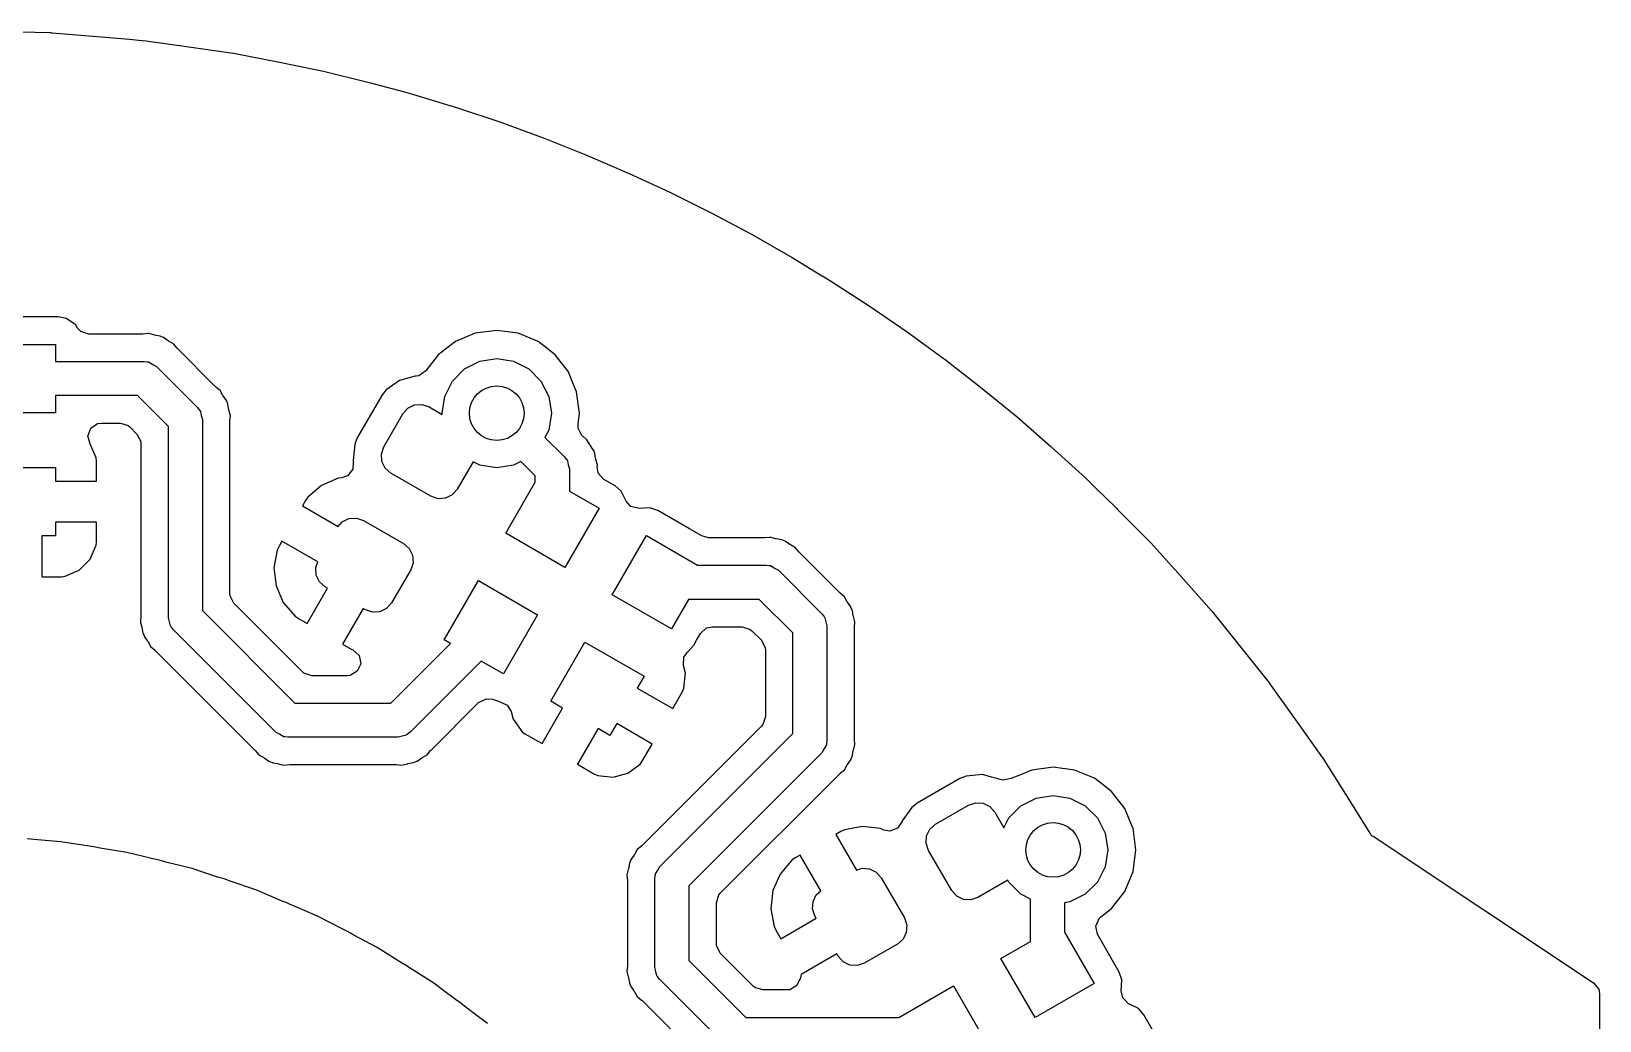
# Model space of a CAD drawing. Extents: x 2.677 to 3.622, y -2.835 to -1.89.
# Drawn here: x 3.1702 to 3.622, y -2.1751 to -1.8901 of the extents above; entities that cross this region are included whole.
import ezdxf

# ---------------------------------------------------------------- set-up
doc = ezdxf.new("R2010")
doc.units = 0
doc.header["$MEASUREMENT"] = 0
doc.layers.add('BLACK', color=7, linetype='CONTINUOUS')

msp = doc.modelspace()

# ---------------------------------------------------------------- linework, layer by layer
at = {"layer": 'BLACK', "linetype": 'CONTINUOUS'}
for p, q in [((3.16258, -1.89014), (3.17568, -1.89051)), ((3.17568, -1.89051), (3.17578, -1.89052)), ((3.17578, -1.89052), (3.17619, -1.89055)), ((3.17619, -1.89055), (3.18919, -1.89162)), ((3.18919, -1.89162), (3.19835, -1.89241)), ((3.19835, -1.89241), (3.20207, -1.89274)), ((3.20207, -1.89274), (3.20217, -1.89275)), ((3.20217, -1.89275), (3.20323, -1.89289)), ((3.20323, -1.89289), (3.21554, -1.89458)), ((3.21554, -1.89458), (3.2283, -1.89643)), ((3.2283, -1.89643), (3.22838, -1.89645)), ((3.22838, -1.89645), (3.24165, -1.89901)), ((3.24165, -1.89901), (3.25432, -1.9016)), ((3.25432, -1.9016), (3.26747, -1.90489)), ((3.26747, -1.90489), (3.27726, -1.90749)), ((3.27726, -1.90749), (3.27996, -1.9082)), ((3.27996, -1.9082), (3.29292, -1.91221)), ((3.29292, -1.91221), (3.30519, -1.91624)), ((3.30519, -1.91624), (3.31792, -1.92095)), ((3.31792, -1.92095), (3.32993, -1.92567)), ((3.32993, -1.92567), (3.34239, -1.93107)), ((3.34239, -1.93107), (3.35411, -1.93647)), ((3.35411, -1.93647), (3.36625, -1.94254)), ((3.36625, -1.94254), (3.37764, -1.94861)), ((3.37764, -1.94861), (3.38943, -1.95533)), ((3.38943, -1.95533), (3.39612, -1.95941)), ((3.39612, -1.95941), (3.40046, -1.96205)), ((3.40046, -1.96205), (3.41186, -1.9694)), ((3.41186, -1.9694), (3.42248, -1.97674)), ((3.17794, -1.97242), (3.1567, -1.97242)), ((3.18025, -1.97288), (3.17794, -1.97242)), ((3.17794, -1.97242), (3.17794, -1.97242)), ((3.18267, -1.9745), (3.18025, -1.97288)), ((3.18025, -1.97288), (3.18025, -1.97288)), ((3.18025, -1.97288), (3.18025, -1.97288)), ((3.18025, -1.97288), (3.18025, -1.97288)), ((3.18286, -1.97462), (3.18267, -1.9745)), ((3.18352, -1.97561), (3.18286, -1.97462)), ((3.18286, -1.97462), (3.18286, -1.97462)), ((3.18447, -1.9766), (3.18352, -1.97561)), ((3.18676, -1.97734), (3.18447, -1.9766)), ((3.20211, -1.97734), (3.18676, -1.97734)), ((3.20228, -1.97734), (3.20211, -1.97734)), ((3.20372, -1.97721), (3.20228, -1.97734)), ((3.20389, -1.97719), (3.20372, -1.97721)), ((3.20404, -1.97723), (3.20389, -1.97719)), ((3.20389, -1.97719), (3.20389, -1.97719)), ((3.20545, -1.97761), (3.20404, -1.97723)), ((3.20562, -1.97765), (3.20545, -1.97761)), ((3.20721, -1.97793), (3.20562, -1.97765)), ((3.20726, -1.97796), (3.20721, -1.97793)), ((3.2082, -1.97835), (3.20726, -1.97796)), ((3.20826, -1.97836), (3.2082, -1.97835)), ((3.20958, -1.97929), (3.20826, -1.97836)), ((3.20826, -1.97836), (3.20826, -1.97836)), ((3.29809, -1.97712), (3.29234, -1.9795)), ((3.30426, -1.97631), (3.29809, -1.97712)), ((3.29809, -1.97712), (3.29809, -1.97712)), ((3.31043, -1.97712), (3.30426, -1.97631)), ((3.30426, -1.97631), (3.30426, -1.97631)), ((3.31618, -1.9795), (3.31043, -1.97712)), ((3.31043, -1.97712), (3.31043, -1.97712)), ((3.42248, -1.97674), (3.43285, -1.98426)), ((3.15748, -1.98031), (3.17717, -1.98031)), ((3.17717, -1.98031), (3.17717, -1.98524)), ((3.20972, -1.97938), (3.20958, -1.97929)), ((3.21023, -1.97967), (3.20972, -1.97938)), ((3.21112, -1.98019), (3.21023, -1.97967)), ((3.21216, -1.98143), (3.21112, -1.98019)), ((3.21227, -1.98155), (3.21216, -1.98143)), ((3.22317, -1.99245), (3.21227, -1.98155)), ((3.2874, -1.98329), (3.2838, -1.98798)), ((3.29234, -1.9795), (3.2874, -1.98329)), ((3.2874, -1.98329), (3.2874, -1.98329)), ((3.29234, -1.9795), (3.29234, -1.9795)), ((3.31832, -1.98114), (3.31618, -1.9795)), ((3.31618, -1.9795), (3.31618, -1.9795)), ((3.31618, -1.9795), (3.31618, -1.9795)), ((3.32112, -1.98329), (3.31832, -1.98114)), ((3.32491, -1.98823), (3.32112, -1.98329)), ((3.32112, -1.98329), (3.32112, -1.98329)), ((3.32112, -1.98329), (3.32112, -1.98329)), ((3.32112, -1.98329), (3.32112, -1.98329)), ((3.32112, -1.98329), (3.32112, -1.98329)), ((3.17717, -1.98524), (3.20276, -1.98524)), ((3.20276, -1.98524), (3.20363, -1.98536)), ((3.20363, -1.98536), (3.2038, -1.98535)), ((3.2038, -1.98535), (3.2039, -1.9854)), ((3.2039, -1.9854), (3.20414, -1.98544)), ((3.20414, -1.98544), (3.20517, -1.98609)), ((3.20517, -1.98609), (3.20624, -1.98668)), ((3.20624, -1.98668), (3.21805, -1.99849)), ((3.2838, -1.98798), (3.28181, -1.98935)), ((3.29152, -1.9909), (3.295, -1.98741)), ((3.295, -1.98741), (3.29939, -1.98517)), ((3.29939, -1.98517), (3.30426, -1.9844)), ((3.30426, -1.9844), (3.30913, -1.98517)), ((3.30913, -1.98517), (3.31352, -1.98741)), ((3.31352, -1.98741), (3.317, -1.9909)), ((3.43285, -1.98426), (3.43347, -1.98471)), ((3.43347, -1.98471), (3.44365, -1.99265)), ((3.2233, -1.99257), (3.22317, -1.99245)), ((3.2237, -1.99291), (3.2233, -1.99257)), ((3.27625, -1.99074), (3.27237, -1.99345)), ((3.28081, -1.98951), (3.27625, -1.99074)), ((3.27625, -1.99074), (3.27625, -1.99074)), ((3.28105, -1.98949), (3.28081, -1.98951)), ((3.28181, -1.98935), (3.28105, -1.98949)), ((3.28928, -1.99529), (3.29152, -1.9909)), ((3.317, -1.9909), (3.31924, -1.99529)), ((3.32595, -1.99074), (3.32491, -1.98823)), ((3.32491, -1.98823), (3.32491, -1.98823)), ((3.32729, -1.99398), (3.32595, -1.99074)), ((3.20072, -1.99508), (3.17717, -1.99508)), ((3.17717, -1.99508), (3.17717, -2)), ((3.20965, -2.00401), (3.20072, -1.99508)), ((3.22454, -1.9936), (3.2237, -1.99291)), ((3.22534, -1.995), (3.22454, -1.9936)), ((3.22543, -1.99515), (3.22534, -1.995)), ((3.22636, -1.99647), (3.22543, -1.99515)), ((3.22638, -1.99653), (3.22636, -1.99647)), ((3.22636, -1.99647), (3.22636, -1.99647)), ((3.22636, -1.99647), (3.22636, -1.99647)), ((3.22677, -1.99747), (3.22638, -1.99653)), ((3.27117, -1.99501), (3.26409, -2.00728)), ((3.27197, -1.99398), (3.27117, -1.99501)), ((3.27117, -1.99501), (3.27117, -1.99501)), ((3.27117, -1.99501), (3.27117, -1.99501)), ((3.27237, -1.99345), (3.27197, -1.99398)), ((3.27237, -1.99345), (3.27237, -1.99345)), ((3.28851, -2.00015), (3.28928, -1.99529)), ((3.31924, -1.99529), (3.32001, -2.00015)), ((3.32811, -2.00015), (3.32729, -1.99398)), ((3.44365, -1.99265), (3.45419, -2.0012)), ((3.17717, -2), (3.15748, -2)), ((3.21805, -1.99849), (3.21857, -1.99919)), ((3.21857, -1.99919), (3.21871, -1.99931)), ((3.21871, -1.99931), (3.21874, -1.99941)), ((3.21874, -1.99941), (3.21889, -1.99961)), ((3.21889, -1.99961), (3.21915, -2.0008)), ((3.21915, -2.0008), (3.21949, -2.00197)), ((3.22679, -1.99752), (3.22677, -1.99747)), ((3.22702, -1.99882), (3.22679, -1.99752)), ((3.22708, -1.99911), (3.22702, -1.99882)), ((3.22711, -1.99927), (3.22708, -1.99911)), ((3.22753, -2.00083), (3.22711, -1.99927)), ((3.22739, -2.00244), (3.22753, -2.00083)), ((3.27171, -2.00986), (3.27723, -2.00032)), ((3.27723, -2.00032), (3.27864, -1.9987)), ((3.27864, -1.9987), (3.28057, -1.99775)), ((3.28057, -1.99775), (3.28272, -1.99761)), ((3.28272, -1.99761), (3.28475, -1.9983)), ((3.28475, -1.9983), (3.28857, -2.0005)), ((3.28857, -2.0005), (3.28851, -2.00015)), ((3.32001, -2.00015), (3.31924, -2.00502)), ((3.32769, -2.0033), (3.32811, -2.00015)), ((3.45419, -2.0012), (3.4639, -2.00971)), ((3.18648, -2.00676), (3.18728, -2.00449)), ((3.18728, -2.00449), (3.18927, -2.00313)), ((3.18927, -2.00313), (3.19037, -2.00297)), ((3.19037, -2.00297), (3.19583, -2.00297)), ((3.19583, -2.00297), (3.19812, -2.00372)), ((3.19812, -2.00372), (3.19859, -2.00411)), ((3.19859, -2.00411), (3.20061, -2.00614)), ((3.20061, -2.00614), (3.2017, -2.00828)), ((3.20965, -2.05906), (3.20965, -2.00401)), ((3.21949, -2.00197), (3.21949, -2.05702)), ((3.22738, -2.00261), (3.22739, -2.00244)), ((3.22738, -2.0447), (3.22738, -2.00261)), ((3.31924, -2.00502), (3.31817, -2.00711)), ((3.32771, -2.00442), (3.32769, -2.0033)), ((3.3288, -2.00657), (3.32771, -2.00442)), ((3.18702, -2.00859), (3.18648, -2.00676)), ((3.18693, -2.00863), (3.18702, -2.00859)), ((3.18886, -2.013), (3.18693, -2.00863)), ((3.2017, -2.00828), (3.20175, -2.00889)), ((3.20175, -2.00889), (3.20175, -2.05841)), ((3.26334, -2.0091), (3.26293, -2.01381)), ((3.26409, -2.00728), (3.26334, -2.0091)), ((3.26334, -2.0091), (3.26334, -2.0091)), ((3.26409, -2.00728), (3.26409, -2.00728)), ((3.27102, -2.0119), (3.27171, -2.00986)), ((3.31817, -2.00711), (3.32377, -2.0127)), ((3.32889, -2.00666), (3.3288, -2.00657)), ((3.32902, -2.00678), (3.32889, -2.00666)), ((3.32912, -2.00686), (3.32902, -2.00678)), ((3.33026, -2.00781), (3.32912, -2.00686)), ((3.3307, -2.00859), (3.33026, -2.00781)), ((3.33026, -2.00781), (3.33026, -2.00781)), ((3.33106, -2.00921), (3.3307, -2.00859)), ((3.33115, -2.00936), (3.33106, -2.00921)), ((3.33208, -2.01068), (3.33115, -2.00936)), ((3.3321, -2.01074), (3.33208, -2.01068)), ((3.33208, -2.01068), (3.33208, -2.01068)), ((3.33208, -2.01068), (3.33208, -2.01068)), ((3.33208, -2.01068), (3.33208, -2.01068)), ((3.33208, -2.01068), (3.33208, -2.01068)), ((3.4639, -2.00971), (3.47395, -2.01882)), ((3.18898, -2.01398), (3.18886, -2.013)), ((3.18898, -2.01969), (3.18898, -2.01398)), ((3.18898, -2.01398), (3.18898, -2.01398)), ((3.26293, -2.01415), (3.26282, -2.01629)), ((3.26293, -2.01381), (3.26293, -2.01381)), ((3.26293, -2.01381), (3.26295, -2.01388)), ((3.26296, -2.01415), (3.26293, -2.01415)), ((3.26295, -2.01388), (3.26294, -2.01398)), ((3.26294, -2.01398), (3.26296, -2.01415)), ((3.27116, -2.01405), (3.27102, -2.0119)), ((3.27211, -2.01598), (3.27116, -2.01405)), ((3.29744, -2.01413), (3.29285, -2.02207)), ((3.29939, -2.01513), (3.29744, -2.01413)), ((3.30426, -2.0159), (3.29939, -2.01513)), ((3.30913, -2.01513), (3.30426, -2.0159)), ((3.31121, -2.01407), (3.30913, -2.01513)), ((3.31537, -2.01822), (3.31121, -2.01407)), ((3.32377, -2.0127), (3.32429, -2.0134)), ((3.32429, -2.0134), (3.32443, -2.01352)), ((3.32443, -2.01352), (3.32446, -2.01362)), ((3.32446, -2.01362), (3.32461, -2.01382)), ((3.32461, -2.01382), (3.32487, -2.01501)), ((3.32487, -2.01501), (3.32521, -2.01618)), ((3.33249, -2.01168), (3.3321, -2.01074)), ((3.33251, -2.01173), (3.33249, -2.01168)), ((3.33275, -2.01308), (3.33251, -2.01173)), ((3.3328, -2.01332), (3.33275, -2.01308)), ((3.33283, -2.01348), (3.3328, -2.01332)), ((3.33325, -2.01504), (3.33283, -2.01348)), ((3.33321, -2.01553), (3.33325, -2.01504)), ((3.15748, -2.01575), (3.17717, -2.01575)), ((3.17717, -2.01575), (3.17717, -2.01969)), ((3.17717, -2.01969), (3.18898, -2.01969)), ((3.18898, -2.01969), (3.18898, -2.01969)), ((3.25857, -2.01888), (3.25378, -2.02097)), ((3.25962, -2.01876), (3.25857, -2.01888)), ((3.25857, -2.01888), (3.25857, -2.01888)), ((3.26131, -2.01816), (3.25962, -2.01876)), ((3.26282, -2.01629), (3.26131, -2.01816)), ((3.27373, -2.01739), (3.27211, -2.01598)), ((3.28532, -2.02409), (3.27373, -2.01739)), ((3.31537, -2.01998), (3.31537, -2.01822)), ((3.32521, -2.01618), (3.32521, -2.02262)), ((3.33353, -2.01745), (3.33321, -2.01553)), ((3.33514, -2.01924), (3.33353, -2.01745)), ((3.33835, -2.02109), (3.33514, -2.01924)), ((3.47395, -2.01882), (3.47671, -2.02154)), ((3.25378, -2.02097), (3.24982, -2.02438)), ((3.25378, -2.02097), (3.25378, -2.02097)), ((3.28736, -2.02478), (3.28532, -2.02409)), ((3.29144, -2.02369), (3.28951, -2.02464)), ((3.29285, -2.02207), (3.29144, -2.02369)), ((3.30684, -2.03475), (3.31537, -2.01998)), ((3.32521, -2.02262), (3.33373, -2.02754)), ((3.34012, -2.02264), (3.33835, -2.02109)), ((3.34151, -2.02546), (3.34012, -2.02264)), ((3.47671, -2.02154), (3.4827, -2.02744)), ((3.24914, -2.02534), (3.2483, -2.0268)), ((3.2483, -2.0268), (3.25859, -2.03275)), ((3.24982, -2.02438), (3.24914, -2.02534)), ((3.24982, -2.02438), (3.24982, -2.02438)), ((3.28951, -2.02464), (3.28736, -2.02478)), ((3.33373, -2.02754), (3.32389, -2.04459)), ((3.34152, -2.02548), (3.34151, -2.02546)), ((3.34151, -2.02546), (3.34151, -2.02546)), ((3.34293, -2.02705), (3.34152, -2.02548)), ((3.34527, -2.02764), (3.34293, -2.02705)), ((3.34842, -2.02744), (3.34527, -2.02764)), ((3.35064, -2.02819), (3.34842, -2.02744)), ((3.34842, -2.02744), (3.34842, -2.02744)), ((3.35981, -2.03348), (3.35064, -2.02819)), ((3.35064, -2.02819), (3.35064, -2.02819)), ((3.35064, -2.02819), (3.35064, -2.02819)), ((3.4827, -2.02744), (3.48316, -2.02788)), ((3.48316, -2.02788), (3.49269, -2.03753)), ((3.18898, -2.0315), (3.17717, -2.0315)), ((3.17717, -2.0315), (3.17717, -2.03543)), ((3.18898, -2.0372), (3.18898, -2.0315)), ((3.18898, -2.0315), (3.18898, -2.0315)), ((3.25859, -2.03275), (3.25975, -2.03143)), ((3.25975, -2.03143), (3.26167, -2.03048)), ((3.26167, -2.03048), (3.26382, -2.03034)), ((3.26382, -2.03034), (3.26586, -2.03103)), ((3.26586, -2.03103), (3.27745, -2.03772)), ((3.17717, -2.03543), (3.17323, -2.03543)), ((3.17323, -2.03543), (3.17323, -2.04724)), ((3.18886, -2.03818), (3.18898, -2.0372)), ((3.18898, -2.0372), (3.18898, -2.0372)), ((3.24239, -2.03703), (3.24154, -2.0385)), ((3.25269, -2.04298), (3.24239, -2.03703)), ((3.27745, -2.03772), (3.27907, -2.03914)), ((3.32389, -2.04459), (3.30684, -2.03475)), ((3.33753, -2.05246), (3.34737, -2.03542)), ((3.34737, -2.03542), (3.36213, -2.04394)), ((3.36334, -2.03552), (3.35981, -2.03348)), ((3.36529, -2.03605), (3.36334, -2.03552)), ((3.38129, -2.03605), (3.36529, -2.03605)), ((3.38146, -2.03604), (3.38129, -2.03605)), ((3.38289, -2.03591), (3.38146, -2.03604)), ((3.38307, -2.0359), (3.38289, -2.03591)), ((3.38359, -2.03604), (3.38307, -2.0359)), ((3.38307, -2.0359), (3.38307, -2.0359)), ((3.38463, -2.03632), (3.38359, -2.03604)), ((3.38479, -2.03635), (3.38463, -2.03632)), ((3.38638, -2.03663), (3.38479, -2.03635)), ((3.38643, -2.03666), (3.38638, -2.03663)), ((3.38737, -2.03705), (3.38643, -2.03666)), ((3.38743, -2.03707), (3.38737, -2.03705)), ((3.38875, -2.03799), (3.38743, -2.03707)), ((3.38743, -2.03707), (3.38743, -2.03707)), ((3.49269, -2.03753), (3.50137, -2.04711)), ((3.18396, -2.04535), (3.18708, -2.04222)), ((3.18708, -2.04222), (3.18886, -2.03818)), ((3.24105, -2.03957), (3.24008, -2.0447)), ((3.24154, -2.0385), (3.24105, -2.03957)), ((3.24105, -2.03957), (3.24105, -2.03957)), ((3.24154, -2.0385), (3.24154, -2.0385)), ((3.27907, -2.03914), (3.28002, -2.04107)), ((3.28002, -2.04107), (3.28016, -2.04322)), ((3.3889, -2.03808), (3.38875, -2.03799)), ((3.38907, -2.03818), (3.3889, -2.03808)), ((3.3903, -2.03889), (3.38907, -2.03818)), ((3.39133, -2.04013), (3.3903, -2.03889)), ((3.39145, -2.04026), (3.39133, -2.04013)), ((3.40309, -2.0519), (3.39145, -2.04026)), ((3.17992, -2.04713), (3.18396, -2.04535)), ((3.22738, -2.05213), (3.22738, -2.0447)), ((3.24008, -2.0447), (3.24008, -2.0447)), ((3.24008, -2.0447), (3.24067, -2.04989)), ((3.25212, -2.04463), (3.25269, -2.04298)), ((3.25227, -2.04678), (3.25212, -2.04463)), ((3.25322, -2.04871), (3.25227, -2.04678)), ((3.27947, -2.04525), (3.27396, -2.0548)), ((3.28016, -2.04322), (3.27947, -2.04525)), ((3.36213, -2.04394), (3.38193, -2.04394)), ((3.38193, -2.04394), (3.3828, -2.04406)), ((3.3828, -2.04406), (3.38298, -2.04405)), ((3.38298, -2.04405), (3.38307, -2.0441)), ((3.38307, -2.0441), (3.38332, -2.04414)), ((3.38332, -2.04414), (3.38434, -2.0448)), ((3.38434, -2.0448), (3.38541, -2.04538)), ((3.38541, -2.04538), (3.39797, -2.05794)), ((3.17323, -2.04724), (3.17893, -2.04724)), ((3.17323, -2.04724), (3.17323, -2.04724)), ((3.17893, -2.04724), (3.17992, -2.04713)), ((3.17893, -2.04724), (3.17893, -2.04724)), ((3.24067, -2.04989), (3.24067, -2.04989)), ((3.24067, -2.04989), (3.24276, -2.05467)), ((3.24961, -2.06075), (3.25552, -2.05052)), ((3.25483, -2.05013), (3.25322, -2.04871)), ((3.25552, -2.05052), (3.25483, -2.05013)), ((3.28913, -2.06543), (3.29897, -2.04838)), ((3.29897, -2.04838), (3.31602, -2.05823)), ((3.50137, -2.04711), (3.51033, -2.05722)), ((3.22743, -2.05274), (3.22738, -2.05213)), ((3.22852, -2.05489), (3.22743, -2.05274)), ((3.24826, -2.07463), (3.22852, -2.05489)), ((3.24276, -2.05467), (3.24616, -2.05863)), ((3.27396, -2.0548), (3.27254, -2.05642)), ((3.35458, -2.06231), (3.33753, -2.05246)), ((3.3595, -2.05378), (3.35458, -2.06231)), ((3.37989, -2.05378), (3.3595, -2.05378)), ((3.38957, -2.06346), (3.37989, -2.05378)), ((3.40322, -2.05201), (3.40309, -2.0519)), ((3.40446, -2.05305), (3.40322, -2.05201)), ((3.40467, -2.05342), (3.40446, -2.05305)), ((3.40526, -2.05445), (3.40467, -2.05342)), ((3.40536, -2.05459), (3.40526, -2.05445)), ((3.40628, -2.05592), (3.40536, -2.05459)), ((3.20174, -2.05858), (3.2016, -2.06019)), ((3.2016, -2.06019), (3.20167, -2.06042)), ((3.20175, -2.05841), (3.20174, -2.05858)), ((3.20999, -2.06022), (3.20965, -2.05906)), ((3.21025, -2.06141), (3.20999, -2.06022)), ((3.21949, -2.05702), (3.24613, -2.08366)), ((3.24616, -2.05863), (3.24712, -2.05931)), ((3.24712, -2.05931), (3.24961, -2.06075)), ((3.26574, -2.05642), (3.25984, -2.06665)), ((3.26643, -2.05682), (3.26574, -2.05642)), ((3.26846, -2.05751), (3.26643, -2.05682)), ((3.27061, -2.05737), (3.26846, -2.05751)), ((3.27254, -2.05642), (3.27061, -2.05737)), ((3.31602, -2.05823), (3.30617, -2.07528)), ((3.39797, -2.05794), (3.39849, -2.05864)), ((3.39849, -2.05864), (3.39863, -2.05876)), ((3.39863, -2.05876), (3.39866, -2.05886)), ((3.39866, -2.05886), (3.39881, -2.05906)), ((3.39881, -2.05906), (3.39907, -2.06025)), ((3.39907, -2.06025), (3.39941, -2.06142)), ((3.4063, -2.05598), (3.40628, -2.05592)), ((3.40669, -2.05692), (3.4063, -2.05598)), ((3.40672, -2.05697), (3.40669, -2.05692)), ((3.407, -2.05856), (3.40672, -2.05697)), ((3.40672, -2.05697), (3.40672, -2.05697)), ((3.40703, -2.05872), (3.407, -2.05856)), ((3.40745, -2.06028), (3.40703, -2.05872)), ((3.40731, -2.06189), (3.40745, -2.06028)), ((3.51033, -2.05722), (3.51039, -2.05729)), ((3.51039, -2.05729), (3.51848, -2.06733)), ((3.20167, -2.06042), (3.20202, -2.06175)), ((3.20202, -2.06175), (3.20206, -2.06192)), ((3.20206, -2.06192), (3.20234, -2.06351)), ((3.20234, -2.06351), (3.20237, -2.06356)), ((3.20237, -2.06356), (3.20276, -2.0645)), ((3.20276, -2.0645), (3.20277, -2.06455)), ((3.20277, -2.06455), (3.20277, -2.06455)), ((3.20277, -2.06455), (3.20349, -2.06558)), ((3.2104, -2.06161), (3.21025, -2.06141)), ((3.21043, -2.06172), (3.2104, -2.06161)), ((3.21056, -2.06183), (3.21043, -2.06172)), ((3.21109, -2.06253), (3.21056, -2.06183)), ((3.24061, -2.09206), (3.21109, -2.06253)), ((3.36184, -2.0655), (3.36293, -2.06362)), ((3.36293, -2.06362), (3.36472, -2.06201)), ((3.36472, -2.06201), (3.3663, -2.06168)), ((3.3663, -2.06168), (3.37501, -2.06168)), ((3.37501, -2.06168), (3.3773, -2.06242)), ((3.3773, -2.06242), (3.37776, -2.06282)), ((3.37776, -2.06282), (3.38053, -2.06558)), ((3.38957, -2.09245), (3.38957, -2.06346)), ((3.39941, -2.06142), (3.39941, -2.09449)), ((3.4073, -2.06206), (3.40731, -2.06189)), ((3.4073, -2.09384), (3.4073, -2.06206)), ((3.20349, -2.06558), (3.2037, -2.06588)), ((3.2037, -2.06588), (3.20379, -2.06602)), ((3.20379, -2.06602), (3.2046, -2.06742)), ((3.2046, -2.06742), (3.20584, -2.06846)), ((3.20584, -2.06846), (3.20596, -2.06857)), ((3.20596, -2.06857), (3.23458, -2.09719)), ((3.25984, -2.06665), (3.26233, -2.06809)), ((3.26233, -2.06809), (3.26285, -2.06833)), ((3.26285, -2.06833), (3.26462, -2.06996)), ((3.27378, -2.08366), (3.29095, -2.06649)), ((3.29095, -2.06649), (3.28913, -2.06543)), ((3.31981, -2.08315), (3.32965, -2.0661)), ((3.32965, -2.0661), (3.3467, -2.07594)), ((3.35821, -2.07039), (3.35924, -2.069)), ((3.35922, -2.06898), (3.36102, -2.06693)), ((3.35924, -2.069), (3.35922, -2.06898)), ((3.36102, -2.06693), (3.36184, -2.0655)), ((3.36102, -2.06693), (3.36102, -2.06693)), ((3.38053, -2.06558), (3.38163, -2.06773)), ((3.38163, -2.06773), (3.38167, -2.06834)), ((3.38167, -2.06834), (3.38167, -2.08757)), ((3.51848, -2.06733), (3.52687, -2.0779)), ((3.26509, -2.07232), (3.26409, -2.07451)), ((3.26462, -2.06996), (3.26509, -2.07232)), ((3.29978, -2.07158), (3.2793, -2.09206)), ((3.30617, -2.07528), (3.29978, -2.07158)), ((3.35808, -2.07279), (3.35821, -2.07039)), ((3.35868, -2.07502), (3.35808, -2.07279)), ((3.24873, -2.07502), (3.24826, -2.07463)), ((3.25102, -2.07577), (3.24873, -2.07502)), ((3.26122, -2.07577), (3.25102, -2.07577)), ((3.26199, -2.07569), (3.26122, -2.07577)), ((3.26409, -2.07451), (3.26199, -2.07569)), ((3.3467, -2.07594), (3.34473, -2.07935)), ((3.35821, -2.07941), (3.35868, -2.07502)), ((3.35868, -2.07502), (3.35868, -2.07502)), ((3.52687, -2.0779), (3.52693, -2.07798)), ((3.52693, -2.07798), (3.53444, -2.08849)), ((3.29904, -2.08348), (3.30118, -2.08239)), ((3.30118, -2.08239), (3.30305, -2.08255)), ((3.30305, -2.08255), (3.30452, -2.08305)), ((3.34473, -2.07935), (3.35496, -2.08526)), ((3.35496, -2.08526), (3.35781, -2.08032)), ((3.35781, -2.08032), (3.35821, -2.07941)), ((3.35781, -2.08032), (3.35781, -2.08032)), ((3.35821, -2.07941), (3.35821, -2.07941)), ((3.24613, -2.08366), (3.27378, -2.08366)), ((3.28533, -2.09719), (3.29904, -2.08348)), ((3.30452, -2.08305), (3.30549, -2.08338)), ((3.30549, -2.08338), (3.30547, -2.08342)), ((3.30547, -2.08342), (3.3073, -2.08429)), ((3.3073, -2.08429), (3.30838, -2.08611)), ((3.30838, -2.08611), (3.30897, -2.08834)), ((3.31732, -2.09535), (3.32322, -2.08512)), ((3.32322, -2.08512), (3.31981, -2.08315)), ((3.35496, -2.08526), (3.35496, -2.08526)), ((3.30897, -2.08834), (3.30897, -2.08834)), ((3.30897, -2.08834), (3.31158, -2.0919)), ((3.31158, -2.0919), (3.31158, -2.0919)), ((3.31158, -2.0919), (3.31238, -2.0925)), ((3.33345, -2.09102), (3.32754, -2.10125)), ((3.33686, -2.09299), (3.33345, -2.09102)), ((3.33883, -2.08958), (3.33686, -2.09299)), ((3.34906, -2.09549), (3.33883, -2.08958)), ((3.38053, -2.09032), (3.34612, -2.12473)), ((3.38093, -2.08986), (3.38053, -2.09032)), ((3.38167, -2.08757), (3.38093, -2.08986)), ((3.53444, -2.08849), (3.54222, -2.09948)), ((3.24168, -2.09265), (3.24061, -2.09206)), ((3.24271, -2.0933), (3.24168, -2.09265)), ((3.24295, -2.09334), (3.24271, -2.0933)), ((3.24305, -2.09339), (3.24295, -2.09334)), ((3.24322, -2.09338), (3.24305, -2.09339)), ((3.24409, -2.0935), (3.24322, -2.09338)), ((3.27582, -2.0935), (3.24409, -2.0935)), ((3.27699, -2.09316), (3.27582, -2.0935)), ((3.27818, -2.0929), (3.27699, -2.09316)), ((3.27838, -2.09275), (3.27818, -2.0929)), ((3.27848, -2.09272), (3.27838, -2.09275)), ((3.27859, -2.09259), (3.27848, -2.09272)), ((3.2793, -2.09206), (3.27859, -2.09259)), ((3.31238, -2.0925), (3.31732, -2.09535)), ((3.34621, -2.10042), (3.34906, -2.09549)), ((3.35124, -2.13077), (3.38957, -2.09245)), ((3.39921, -2.09587), (3.39855, -2.0969)), ((3.39925, -2.09563), (3.39921, -2.09587)), ((3.3993, -2.09553), (3.39925, -2.09563)), ((3.39941, -2.09449), (3.39928, -2.09536)), ((3.39928, -2.09536), (3.3993, -2.09553)), ((3.40703, -2.09718), (3.40745, -2.09562)), ((3.40731, -2.09401), (3.4073, -2.09384)), ((3.40745, -2.09562), (3.40731, -2.09401)), ((3.23458, -2.09719), (3.23469, -2.09731)), ((3.23469, -2.09731), (3.23573, -2.09855)), ((3.23573, -2.09855), (3.23713, -2.09936)), ((3.23713, -2.09936), (3.23727, -2.09945)), ((3.23727, -2.09945), (3.2386, -2.10038)), ((3.2386, -2.10038), (3.23865, -2.10039)), ((3.23865, -2.10039), (3.23959, -2.10078)), ((3.23959, -2.10078), (3.23964, -2.10081)), ((3.23964, -2.10081), (3.23988, -2.10085)), ((3.23988, -2.10085), (3.24123, -2.10109)), ((3.27868, -2.10109), (3.28027, -2.10081)), ((3.28027, -2.10081), (3.28032, -2.10078)), ((3.28032, -2.10078), (3.28126, -2.10039)), ((3.28126, -2.10039), (3.28127, -2.10039)), ((3.28127, -2.10039), (3.28132, -2.10038)), ((3.28132, -2.10038), (3.28264, -2.09945)), ((3.28264, -2.09945), (3.28278, -2.09936)), ((3.28278, -2.09936), (3.28418, -2.09855)), ((3.28418, -2.09855), (3.28522, -2.09731)), ((3.28522, -2.09731), (3.28533, -2.09719)), ((3.34561, -2.10122), (3.34621, -2.10042)), ((3.34621, -2.10042), (3.34621, -2.10042)), ((3.39797, -2.09797), (3.35965, -2.13629)), ((3.39855, -2.0969), (3.39797, -2.09797)), ((3.40535, -2.10131), (3.40628, -2.09999)), ((3.40628, -2.09999), (3.4063, -2.09993)), ((3.4063, -2.09993), (3.40669, -2.09899)), ((3.40669, -2.09899), (3.40672, -2.09894)), ((3.40672, -2.09894), (3.40678, -2.09855)), ((3.40678, -2.09855), (3.407, -2.09735)), ((3.407, -2.09735), (3.40703, -2.09718)), ((3.54222, -2.09948), (3.54228, -2.09956)), ((3.54228, -2.09956), (3.54926, -2.11063)), ((3.24123, -2.10109), (3.2414, -2.10113)), ((3.2414, -2.10113), (3.24296, -2.10155)), ((3.24296, -2.10155), (3.24457, -2.1014)), ((3.24457, -2.1014), (3.24474, -2.1014)), ((3.24474, -2.1014), (3.27517, -2.1014)), ((3.27517, -2.1014), (3.27534, -2.1014)), ((3.27534, -2.1014), (3.27695, -2.10155)), ((3.27695, -2.10155), (3.27805, -2.10125)), ((3.27805, -2.10125), (3.27851, -2.10113)), ((3.27851, -2.10113), (3.27868, -2.10109)), ((3.32754, -2.10125), (3.33248, -2.1041)), ((3.33248, -2.1041), (3.33339, -2.1045)), ((3.33339, -2.1045), (3.33339, -2.1045)), ((3.33339, -2.1045), (3.33778, -2.10497)), ((3.33778, -2.10497), (3.34205, -2.10383)), ((3.33778, -2.10497), (3.33778, -2.10497)), ((3.34205, -2.10383), (3.34561, -2.10122)), ((3.34561, -2.10122), (3.34561, -2.10122)), ((3.36868, -2.13842), (3.40309, -2.10401)), ((3.40309, -2.10401), (3.40322, -2.10389)), ((3.40322, -2.10389), (3.40446, -2.10285)), ((3.40446, -2.10285), (3.40526, -2.10145)), ((3.40526, -2.10145), (3.40535, -2.10131)), ((3.43765, -2.10543), (3.42538, -2.11251)), ((3.43947, -2.10468), (3.43765, -2.10543)), ((3.43765, -2.10543), (3.43765, -2.10543)), ((3.44418, -2.10427), (3.43947, -2.10468)), ((3.43947, -2.10468), (3.43947, -2.10468)), ((3.44681, -2.10497), (3.44418, -2.10427)), ((3.44418, -2.10427), (3.44418, -2.10427)), ((3.44418, -2.10427), (3.44418, -2.10427)), ((3.44874, -2.10549), (3.44681, -2.10497)), ((3.44891, -2.10557), (3.44874, -2.10549)), ((3.45015, -2.10591), (3.44891, -2.10557)), ((3.45251, -2.10541), (3.45015, -2.10591)), ((3.45264, -2.10533), (3.45251, -2.10541)), ((3.45466, -2.1045), (3.45264, -2.10533)), ((3.4584, -2.10295), (3.45466, -2.1045)), ((3.46457, -2.10214), (3.4584, -2.10295)), ((3.4584, -2.10295), (3.4584, -2.10295)), ((3.4584, -2.10295), (3.4584, -2.10295)), ((3.47074, -2.10295), (3.46457, -2.10214)), ((3.46457, -2.10214), (3.46457, -2.10214)), ((3.47649, -2.10533), (3.47074, -2.10295)), ((3.47074, -2.10295), (3.47074, -2.10295)), ((3.47863, -2.10697), (3.47649, -2.10533)), ((3.47649, -2.10533), (3.47649, -2.10533)), ((3.47649, -2.10533), (3.47649, -2.10533)), ((3.48143, -2.10912), (3.47863, -2.10697)), ((3.48522, -2.11406), (3.48143, -2.10912)), ((3.48143, -2.10912), (3.48143, -2.10912)), ((3.48143, -2.10912), (3.48143, -2.10912)), ((3.48143, -2.10912), (3.48143, -2.10912)), ((3.48143, -2.10912), (3.48143, -2.10912)), ((3.42382, -2.11371), (3.42111, -2.11758)), ((3.42479, -2.11297), (3.42382, -2.11371)), ((3.42538, -2.11251), (3.42479, -2.11297)), ((3.42538, -2.11251), (3.42538, -2.11251)), ((3.42538, -2.11251), (3.42538, -2.11251)), ((3.43069, -2.11856), (3.44023, -2.11305)), ((3.44023, -2.11305), (3.44227, -2.11236)), ((3.44227, -2.11236), (3.44442, -2.1125)), ((3.44442, -2.1125), (3.44634, -2.11345)), ((3.44634, -2.11345), (3.44776, -2.11507)), ((3.45183, -2.11673), (3.45531, -2.11324)), ((3.45531, -2.11324), (3.4597, -2.11101)), ((3.4597, -2.11101), (3.46457, -2.11024)), ((3.46457, -2.11024), (3.46943, -2.11101)), ((3.46943, -2.11101), (3.47382, -2.11324)), ((3.47382, -2.11324), (3.47731, -2.11673)), ((3.48668, -2.11758), (3.48522, -2.11406)), ((3.48522, -2.11406), (3.48522, -2.11406)), ((3.54926, -2.11063), (3.55585, -2.1211)), ((3.42094, -2.11788), (3.41977, -2.11968)), ((3.42096, -2.11789), (3.42094, -2.11788)), ((3.42103, -2.11774), (3.42096, -2.11789)), ((3.42109, -2.11766), (3.42103, -2.11774)), ((3.42111, -2.11759), (3.42109, -2.11766)), ((3.42111, -2.11758), (3.42111, -2.11759)), ((3.42907, -2.11998), (3.43069, -2.11856)), ((3.44776, -2.11507), (3.45037, -2.11959)), ((3.45037, -2.11959), (3.45183, -2.11673)), ((3.47731, -2.11673), (3.47954, -2.12112)), ((3.4876, -2.11981), (3.48668, -2.11758)), ((3.17086, -2.12296), (3.16894, -2.12273)), ((3.17858, -2.12359), (3.17086, -2.12296)), ((3.18623, -2.12483), (3.17858, -2.12359)), ((3.4034, -2.12068), (3.40194, -2.12152)), ((3.40194, -2.12152), (3.40788, -2.13182)), ((3.40447, -2.12019), (3.4034, -2.12068)), ((3.4034, -2.12068), (3.4034, -2.12068)), ((3.4096, -2.11922), (3.40447, -2.12019)), ((3.40447, -2.12019), (3.40447, -2.12019)), ((3.41479, -2.1198), (3.4096, -2.11922)), ((3.4096, -2.11922), (3.4096, -2.11922)), ((3.41576, -2.12023), (3.41479, -2.1198)), ((3.41752, -2.12054), (3.41576, -2.12023)), ((3.41977, -2.11968), (3.41752, -2.12054)), ((3.42798, -2.12406), (3.42812, -2.12191)), ((3.42812, -2.12191), (3.42907, -2.11998)), ((3.47954, -2.12112), (3.48031, -2.12598)), ((3.4881, -2.12359), (3.4876, -2.11981)), ((3.48841, -2.12598), (3.4881, -2.12359)), ((3.55585, -2.1211), (3.55589, -2.1212)), ((3.55589, -2.1212), (3.55615, -2.12158)), ((3.55615, -2.12158), (3.55621, -2.12168)), ((3.55621, -2.12168), (3.55629, -2.1218)), ((3.55629, -2.1218), (3.55676, -2.12201)), ((3.55676, -2.12201), (3.62029, -2.16421)), ((3.18815, -2.12506), (3.18623, -2.12483)), ((3.19004, -2.12545), (3.18815, -2.12506)), ((3.19769, -2.12669), (3.19004, -2.12545)), ((3.20245, -2.12786), (3.19769, -2.12669)), ((3.19769, -2.12669), (3.19769, -2.12669)), ((3.19769, -2.12669), (3.19769, -2.12669)), ((3.20521, -2.12854), (3.20245, -2.12786)), ((3.34386, -2.12743), (3.34293, -2.12875)), ((3.34395, -2.12729), (3.34386, -2.12743)), ((3.34476, -2.12589), (3.34395, -2.12729)), ((3.34599, -2.12485), (3.34476, -2.12589)), ((3.34476, -2.12589), (3.34476, -2.12589)), ((3.34612, -2.12473), (3.34599, -2.12485)), ((3.39171, -2.12743), (3.39024, -2.12828)), ((3.39765, -2.13773), (3.39171, -2.12743)), ((3.42867, -2.12609), (3.42798, -2.12406)), ((3.43536, -2.13769), (3.42867, -2.12609)), ((3.48031, -2.12598), (3.47954, -2.13085)), ((3.4876, -2.13216), (3.48841, -2.12598)), ((3.48841, -2.12598), (3.48841, -2.12598)), ((3.2071, -2.12893), (3.20521, -2.12854)), ((3.20896, -2.12947), (3.2071, -2.12893)), ((3.2071, -2.12893), (3.2071, -2.12893)), ((3.2071, -2.12893), (3.2071, -2.12893)), ((3.21648, -2.13132), (3.20896, -2.12947)), ((3.22383, -2.13378), (3.21648, -2.13132)), ((3.34218, -2.13156), (3.34176, -2.13312)), ((3.34222, -2.13139), (3.34218, -2.13156)), ((3.3425, -2.1298), (3.34222, -2.13139)), ((3.34253, -2.12975), (3.3425, -2.1298)), ((3.3425, -2.1298), (3.3425, -2.1298)), ((3.34292, -2.12881), (3.34253, -2.12975)), ((3.34293, -2.12875), (3.34292, -2.12881)), ((3.34293, -2.12875), (3.34293, -2.12875)), ((3.35, -2.13287), (3.35066, -2.13184)), ((3.35066, -2.13184), (3.35124, -2.13077)), ((3.38928, -2.12896), (3.38588, -2.13291)), ((3.39024, -2.12828), (3.38928, -2.12896)), ((3.40788, -2.13182), (3.40954, -2.13126)), ((3.40954, -2.13126), (3.41168, -2.1314)), ((3.41168, -2.1314), (3.41361, -2.13235)), ((3.41361, -2.13235), (3.41503, -2.13397)), ((3.47954, -2.13085), (3.47731, -2.13524)), ((3.48522, -2.13791), (3.4876, -2.13216)), ((3.22569, -2.13431), (3.22383, -2.13378)), ((3.22749, -2.135), (3.22569, -2.13431)), ((3.22569, -2.13431), (3.22569, -2.13431)), ((3.23484, -2.13745), (3.22749, -2.135)), ((3.34176, -2.13312), (3.34176, -2.13312)), ((3.34176, -2.13312), (3.3419, -2.13473)), ((3.3419, -2.13473), (3.34191, -2.1349)), ((3.34191, -2.1349), (3.34191, -2.1592)), ((3.3498, -2.13425), (3.34993, -2.13338)), ((3.3498, -2.15984), (3.3498, -2.13425)), ((3.34992, -2.13321), (3.34997, -2.13311)), ((3.34993, -2.13338), (3.34992, -2.13321)), ((3.34997, -2.13311), (3.35, -2.13287)), ((3.35965, -2.13629), (3.35965, -2.1578)), ((3.38588, -2.13291), (3.38379, -2.1377)), ((3.41503, -2.13397), (3.42172, -2.14556)), ((3.45155, -2.1347), (3.44289, -2.1397)), ((3.45183, -2.13524), (3.45155, -2.1347)), ((3.45531, -2.13872), (3.45183, -2.13524)), ((3.47731, -2.13524), (3.47382, -2.13872)), ((3.2389, -2.13918), (3.23484, -2.13745)), ((3.23484, -2.13745), (3.23484, -2.13745)), ((3.23484, -2.13745), (3.23484, -2.13745)), ((3.23484, -2.13745), (3.23484, -2.13745)), ((3.24197, -2.14049), (3.2389, -2.13918)), ((3.24378, -2.14118), (3.24197, -2.14049)), ((3.24479, -2.14165), (3.24378, -2.14118)), ((3.24378, -2.14118), (3.24378, -2.14118)), ((3.24378, -2.14118), (3.24378, -2.14118)), ((3.24552, -2.142), (3.24479, -2.14165)), ((3.36754, -2.14117), (3.36828, -2.13888)), ((3.36754, -2.14289), (3.36754, -2.14117)), ((3.36828, -2.13888), (3.36868, -2.13842)), ((3.38379, -2.1377), (3.3832, -2.14289)), ((3.38379, -2.1377), (3.38379, -2.1377)), ((3.39525, -2.14295), (3.39539, -2.14081)), ((3.39539, -2.14081), (3.39634, -2.13888)), ((3.39634, -2.13888), (3.39765, -2.13773)), ((3.43678, -2.1393), (3.43536, -2.13769)), ((3.43871, -2.14025), (3.43678, -2.1393)), ((3.44086, -2.14039), (3.43871, -2.14025)), ((3.44289, -2.1397), (3.44086, -2.14039)), ((3.45803, -2.14011), (3.45531, -2.13872)), ((3.45803, -2.15231), (3.45803, -2.14011)), ((3.46943, -2.14096), (3.46787, -2.14121)), ((3.46787, -2.14121), (3.46787, -2.14968)), ((3.47382, -2.13872), (3.46943, -2.14096)), ((3.48143, -2.14285), (3.48522, -2.13791)), ((3.25265, -2.14504), (3.24552, -2.142)), ((3.25951, -2.14864), (3.25265, -2.14504)), ((3.25265, -2.14504), (3.25265, -2.14504)), ((3.25265, -2.14504), (3.25265, -2.14504)), ((3.36754, -2.15292), (3.36754, -2.14289)), ((3.3832, -2.14289), (3.3832, -2.14289)), ((3.3832, -2.14289), (3.38418, -2.14802)), ((3.3861, -2.15158), (3.39633, -2.14567)), ((3.39594, -2.14499), (3.39525, -2.14295)), ((3.39633, -2.14567), (3.39594, -2.14499)), ((3.42172, -2.14556), (3.42242, -2.1476)), ((3.47683, -2.14791), (3.47781, -2.14571)), ((3.47781, -2.14571), (3.47833, -2.14522)), ((3.47833, -2.14522), (3.48143, -2.14285)), ((3.26126, -2.14947), (3.25951, -2.14864)), ((3.26229, -2.15007), (3.26126, -2.14947)), ((3.26126, -2.14947), (3.26126, -2.14947)), ((3.26126, -2.14947), (3.26126, -2.14947)), ((3.26293, -2.15044), (3.26229, -2.15007)), ((3.26979, -2.15404), (3.26293, -2.15044)), ((3.38418, -2.14802), (3.38418, -2.14802)), ((3.38418, -2.14802), (3.38467, -2.14909)), ((3.38467, -2.14909), (3.38467, -2.14909)), ((3.38467, -2.14909), (3.3861, -2.15158)), ((3.42227, -2.14974), (3.42132, -2.15167)), ((3.42242, -2.1476), (3.42227, -2.14974)), ((3.46787, -2.14968), (3.4764, -2.16444)), ((3.47733, -2.15027), (3.47683, -2.14791)), ((3.48362, -2.16117), (3.47733, -2.15027)), ((3.2709, -2.15473), (3.26979, -2.15404)), ((3.26979, -2.15404), (3.26979, -2.15404)), ((3.26979, -2.15404), (3.26979, -2.15404)), ((3.26979, -2.15404), (3.26979, -2.15404)), ((3.27634, -2.15818), (3.2709, -2.15473)), ((3.36759, -2.15353), (3.36754, -2.15292)), ((3.36868, -2.15568), (3.36759, -2.15353)), ((3.3861, -2.15158), (3.3861, -2.15158)), ((3.41971, -2.15309), (3.41016, -2.1586)), ((3.42132, -2.15167), (3.41971, -2.15309)), ((3.44951, -2.15724), (3.45803, -2.15231)), ((3.27801, -2.15914), (3.27634, -2.15818)), ((3.2796, -2.16024), (3.27801, -2.15914)), ((3.3419, -2.15937), (3.34176, -2.16098)), ((3.34191, -2.1592), (3.3419, -2.15937)), ((3.35965, -2.1578), (3.37605, -2.17421)), ((3.37818, -2.16518), (3.36868, -2.15568)), ((3.40224, -2.1559), (3.39201, -2.16181)), ((3.40263, -2.15658), (3.40224, -2.1559)), ((3.40405, -2.1582), (3.40263, -2.15658)), ((3.40598, -2.15915), (3.40405, -2.1582)), ((3.40812, -2.15929), (3.40598, -2.15915)), ((3.41016, -2.1586), (3.40812, -2.15929)), ((3.45935, -2.17428), (3.44951, -2.15724)), ((3.28615, -2.16438), (3.2796, -2.16024)), ((3.34176, -2.16098), (3.34197, -2.16175)), ((3.34197, -2.16175), (3.34218, -2.16254)), ((3.34218, -2.16254), (3.34222, -2.1627)), ((3.34222, -2.1627), (3.3425, -2.16429)), ((3.3425, -2.16429), (3.34253, -2.16434)), ((3.35015, -2.16101), (3.3498, -2.15984)), ((3.35041, -2.1622), (3.35015, -2.16101)), ((3.35055, -2.1624), (3.35041, -2.1622)), ((3.35058, -2.1625), (3.35055, -2.1624)), ((3.35072, -2.16262), (3.35058, -2.1625)), ((3.35124, -2.16332), (3.35072, -2.16262)), ((3.37054, -2.18261), (3.35124, -2.16332)), ((3.39151, -2.16334), (3.39076, -2.16503)), ((3.39159, -2.16337), (3.39151, -2.16334)), ((3.39173, -2.16285), (3.39159, -2.16337)), ((3.39174, -2.16283), (3.39173, -2.16285)), ((3.39201, -2.16181), (3.39174, -2.16282)), ((3.39174, -2.16282), (3.39174, -2.16283)), ((3.48438, -2.16339), (3.48362, -2.16117)), ((3.48417, -2.16652), (3.48438, -2.16339)), ((3.62029, -2.16421), (3.62178, -2.1661)), ((3.28903, -2.16654), (3.28615, -2.16438)), ((3.28615, -2.16438), (3.28615, -2.16438)), ((3.28615, -2.16438), (3.28615, -2.16438)), ((3.29235, -2.16904), (3.28903, -2.16654)), ((3.34253, -2.16434), (3.34292, -2.16528)), ((3.34292, -2.16528), (3.34293, -2.16534)), ((3.34293, -2.16534), (3.34293, -2.16534)), ((3.34293, -2.16534), (3.34377, -2.16654)), ((3.34377, -2.16654), (3.34386, -2.16666)), ((3.34386, -2.16666), (3.34395, -2.16681)), ((3.34395, -2.16681), (3.34476, -2.16821)), ((3.34476, -2.16821), (3.34599, -2.16924)), ((3.37865, -2.16557), (3.37818, -2.16518)), ((3.38094, -2.16632), (3.37865, -2.16557)), ((3.38786, -2.16632), (3.38094, -2.16632)), ((3.38867, -2.16623), (3.38786, -2.16632)), ((3.39076, -2.16503), (3.38867, -2.16623)), ((3.4201, -2.17421), (3.43587, -2.16511)), ((3.43587, -2.16511), (3.44571, -2.18216)), ((3.4764, -2.16444), (3.45935, -2.17428)), ((3.48417, -2.16654), (3.48417, -2.16652)), ((3.48417, -2.16652), (3.48417, -2.16652)), ((3.48461, -2.16861), (3.48417, -2.16654)), ((3.48633, -2.1703), (3.48461, -2.16861)), ((3.62178, -2.1661), (3.62203, -2.16745)), ((3.62203, -2.16745), (3.62203, -2.55716)), ((3.29394, -2.17013), (3.29235, -2.16904)), ((3.29543, -2.17136), (3.29394, -2.17013)), ((3.29394, -2.17013), (3.29394, -2.17013)), ((3.29823, -2.17346), (3.29543, -2.17136)), ((3.34599, -2.16924), (3.34612, -2.16936)), ((3.34612, -2.16936), (3.3645, -2.18774)), ((3.48635, -2.1703), (3.48633, -2.1703)), ((3.48917, -2.17169), (3.48635, -2.1703)), ((3.48635, -2.1703), (3.48635, -2.1703)), ((3.49072, -2.17346), (3.48917, -2.17169)), ((3.30163, -2.17601), (3.29823, -2.17346)), ((3.37605, -2.17421), (3.4201, -2.17421)), ((3.50134, -2.19185), (3.49072, -2.17346))]:
    msp.add_line(p, q, dxfattribs=at)
at = {"layer": 'BLACK'}
for centre in [(3.30426, -2.00015), (3.46457, -2.12598)]:
    msp.add_circle(centre, 0.00787, dxfattribs=at)

doc.saveas('drawing.dxf')
